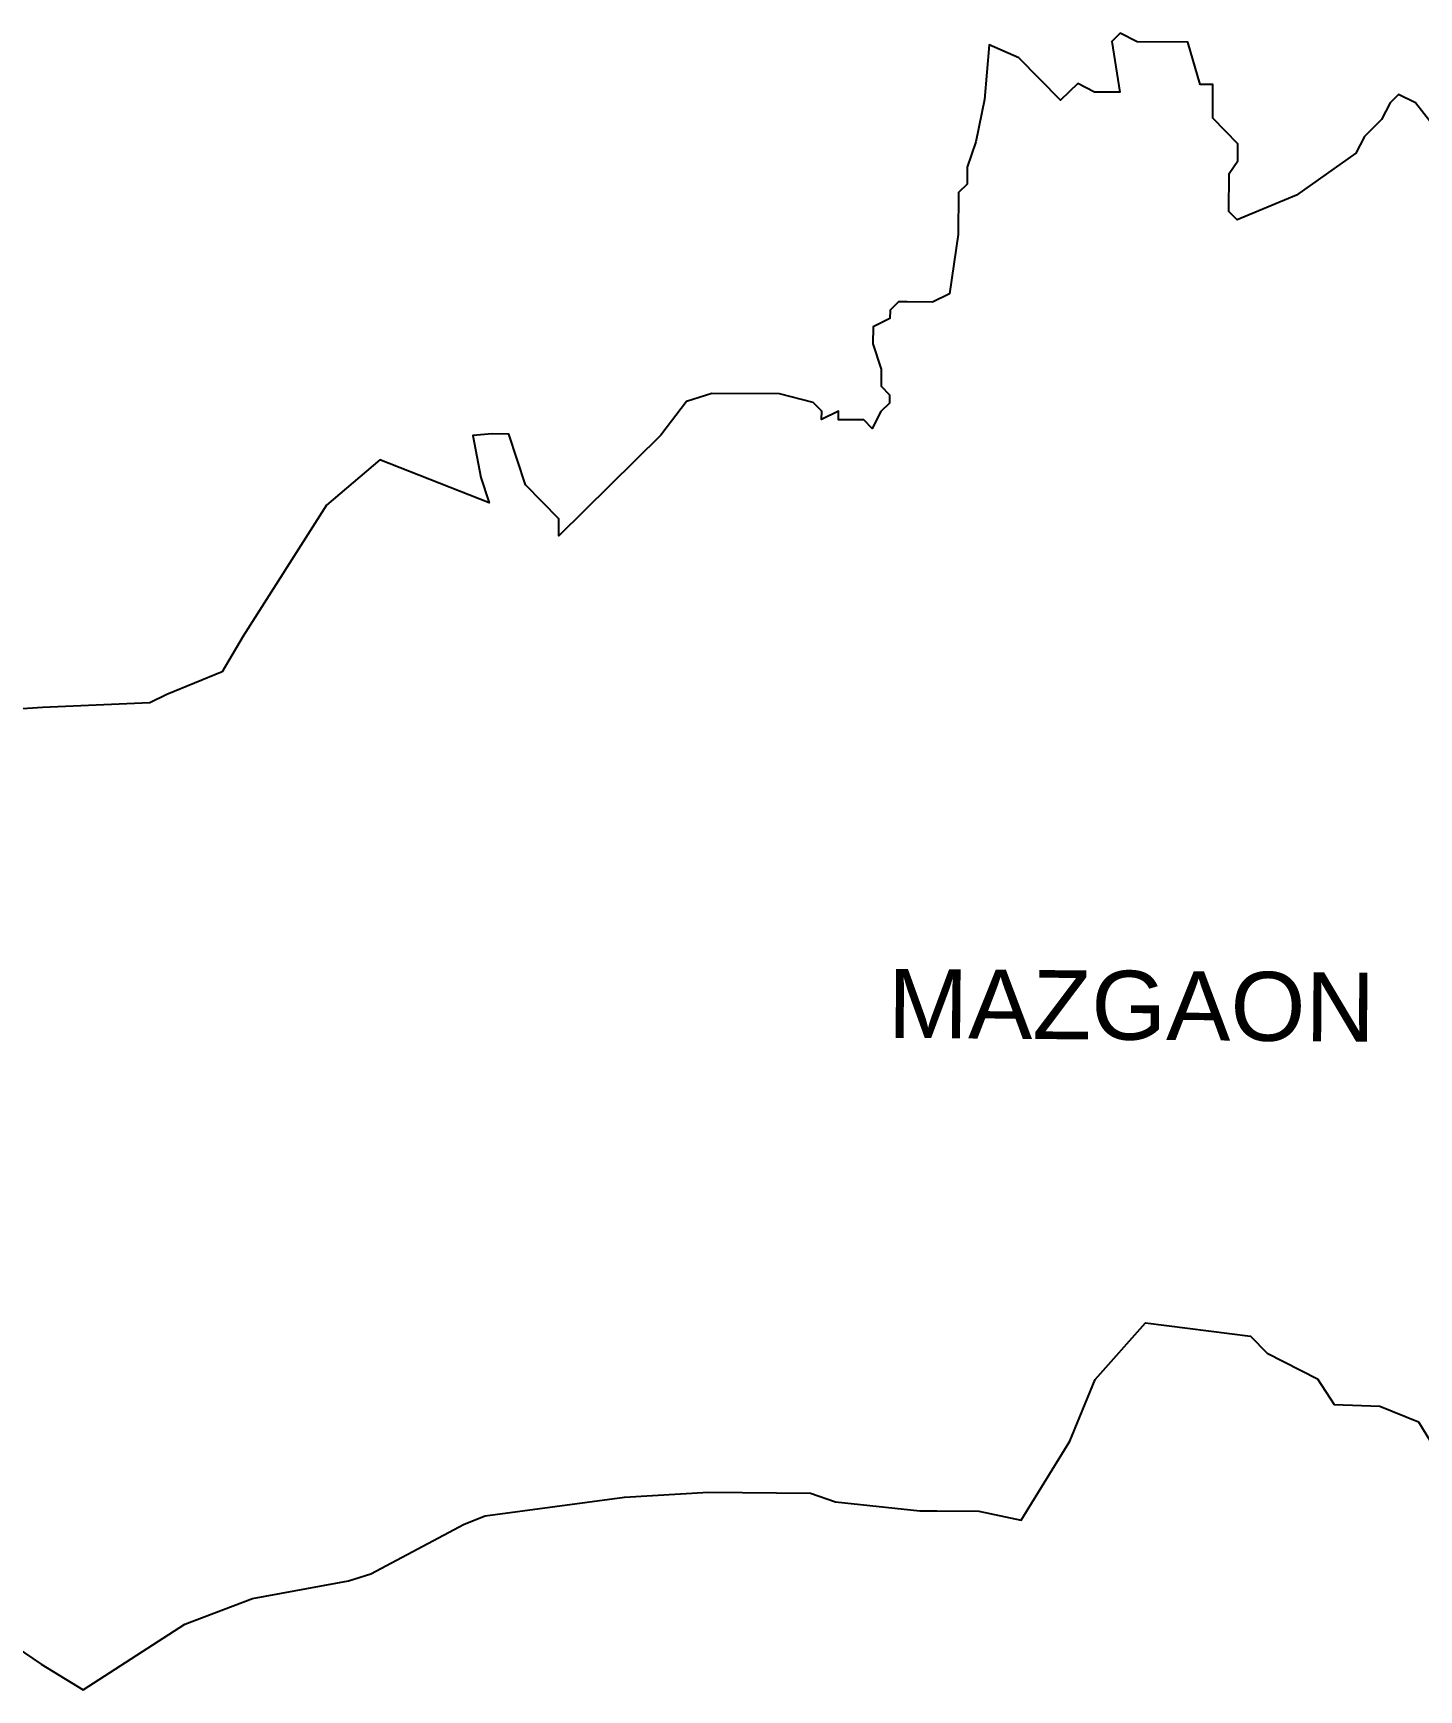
# Model space of a CAD drawing. Header units: metres. Extents: x 279200 to 286010, y 2030765 to 2033447.
# Drawn here: x 281036 to 282873, y 2031236 to 2033432 of the extents above; entities that cross this region are included whole.
import ezdxf

# ---------------------------------------------------------------- set-up
doc = ezdxf.new("R2010")
doc.units = ezdxf.units.M
doc.layers.add('VILLAGE BOUNDRY', color=10, linetype='Continuous')
doc.layers.add('VILLAGE NAME', color=250, linetype='Continuous')
doc.styles.get("Standard").update_dxf_attribs({"font": 'simplex.shx'})

msp = doc.modelspace()

# ---------------------------------------------------------------- linework, layer by layer
at = {"layer": 'VILLAGE BOUNDRY'}
for points in [[(282890.9, 2033311.3), (282868.7, 2033339.5), (282846.4, 2033350.9), (282835.1, 2033339.7), (282823.7, 2033317.5), (282801.2, 2033295.2), (282789.8, 2033272.9), (282711, 2033217.5), (282632.4, 2033184.5), (282621.3, 2033195.8), (282621.7, 2033246.2), (282633.1, 2033262.9), (282633.1, 2033285.3), (282600.2, 2033319.2), (282600.2, 2033363.9), (282583.4, 2033363.9), (282567, 2033420.2), (282499.8, 2033420.7), (282477.5, 2033432.1), (282466.2, 2033421), (282476.9, 2033353.7), (282443.3, 2033354), (282421, 2033365.3), (282398.4, 2033343.1), (282342.9, 2033399.5), (282303.8, 2033416.6), (282297.7, 2033343.9), (282286, 2033288), (282274.6, 2033254.5), (282274.4, 2033232.1), (282263.1, 2033221), (282262.7, 2033165), (282250.9, 2033086.7), (282228.4, 2033075.6), (282194.8, 2033075.9), (282183.6, 2033076), (282172.3, 2033064.9), (282172.2, 2033053.7), (282149.8, 2033042.7), (282149.6, 2033020.3), (282160.5, 2032986.6), (282160.4, 2032964.2), (282171.5, 2032952.9), (282171.4, 2032941.7), (282160.1, 2032930.6), (282148.7, 2032908.3), (282137.6, 2032919.6), (282104, 2032919.8), (282104, 2032931), (282081.6, 2032920), (282081.7, 2032931.2), (282070.6, 2032942.5), (282025.9, 2032954), (281936.3, 2032954.7), (281902.6, 2032943.8), (281868.7, 2032899.3), (281733.3, 2032765.9), (281733.3, 2032788.3), (281689, 2032833.4), (281667.2, 2032900.8), (281644.8, 2032901), (281619.2, 2032899), (281629.9, 2032843), (281640.9, 2032809.4), (281495.9, 2032866.4), (281425.3, 2032806.3), (281315.1, 2032633), (281286.9, 2032585.8), (281213.8, 2032555.5), (281191.3, 2032544.5), (281049.1, 2032538.4), (280995.5, 2032534.8)], [(280813.3, 2031428.9), (281047, 2031270.4), (281102.6, 2031236.4), (281237.6, 2031323.3), (281327.3, 2031357.7), (281454.7, 2031381.1), (281484.1, 2031390), (281607.7, 2031456.1), (281635.8, 2031467.1), (281820.4, 2031491.7), (281931.8, 2031498.3), (282066.7, 2031497.2), (282100.1, 2031485.8), (282211.9, 2031473.7), (282234.3, 2031473.5), (282290.2, 2031473.1), (282346, 2031461.5), (282410.6, 2031566.1), (282444, 2031647.6), (282510.7, 2031722.7), (282650, 2031705.1), (282672.2, 2031682.6), (282739, 2031648.5), (282761.1, 2031614.7), (282821.6, 2031612.4), (282872.8, 2031591.5), (282944.6, 2031473.5)]]:
    msp.add_lwpolyline(points, dxfattribs=at)

# ---------------------------------------------------------------- texts
at = {"layer": 'VILLAGE NAME', "insert": (282169.9, 2032192), "char_height": 91.425, "attachment_point": 1, "rotation": 359.5442}
msp.add_mtext_dynamic_manual_height_columns('{\\fArial|b0|i0|c0|p34;MAZGAON}', width=156.924, gutter_width=457.1, heights=[0], dxfattribs=at)

doc.saveas('drawing.dxf')
